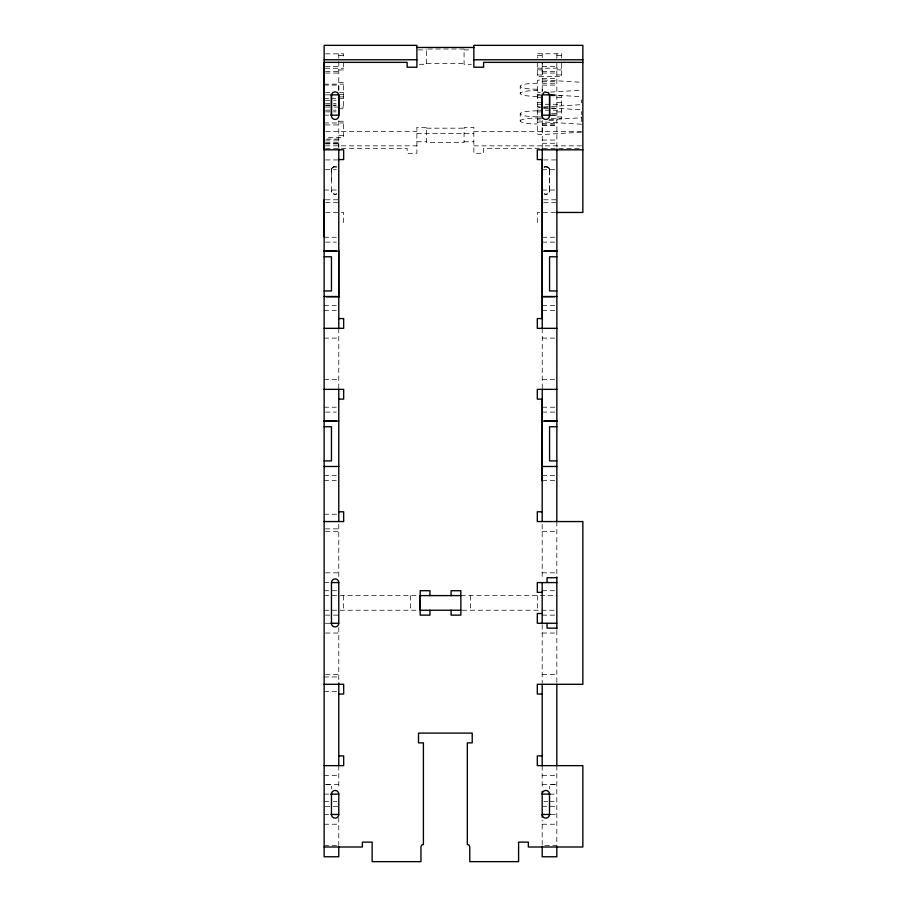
<?xml version="1.0" encoding="UTF-8"?>
<svg xmlns="http://www.w3.org/2000/svg" width="907" height="907" viewBox="0 0 907 907"><rect width="100%" height="100%" fill="white"/><g stroke="black" fill="none" stroke-linecap="round" stroke-linejoin="round"><path stroke-width="0.68" stroke-dasharray="4.54 3.4" d="M331.463 180.164L331.486 169.348M338.776 147.433L338.776 139.066L325.466 139.066M338.776 90.666L338.776 85.088L325.466 85.088M549.483 190.992L549.483 169.348M331.474 190.992L331.724 168.521L333.787 166.831L337.019 167.058M549.438 191.354L549.075 192.352M331.543 169.019L332.926 167.217M331.962 168.124L331.781 168.407A2.698 2.698 0 0 0 331.463 169.688M332.166 167.863L333.787 166.831L336.463 166.831L335.771 166.673M547.567 193.86L546.558 194.223M545.186 166.673L543.939 167.058L547.136 166.82L549.177 168.407A2.698 2.698 0 0 1 549.506 169.688L549.007 168.124M333.22 167.058L334.468 166.673M335.839 194.223L336.848 193.86A3.662 3.662 0 0 1 331.463 190.629M544.506 166.831L547.749 167.058M550.606 92.095L581.466 90.224M543.588 106.947L581.466 104.645L581.466 99.838M549.2 119.724L581.466 117.763M581.466 132.184L542.182 134.565A4.886 0.85 0 0 1 537.307 133.726L537.307 80.746A4.886 0.85 0 0 1 542.182 79.895L581.466 82.288M335.477 194.279L334.762 194.279M546.207 194.279L545.481 194.279M418.104 49.874L426.653 49.874M464.078 49.874L471.402 49.874M325.466 53.83L343.662 53.83L343.662 58.638M338.776 55.52L343.662 55.52M537.307 55.452L542.182 55.452L542.182 58.082L542.25 53.83M556.83 55.452L561.705 55.452M426.653 63.445L464.078 63.445M419.329 64.295L426.653 64.295L426.653 49.023L464.078 49.023L464.078 64.295L471.402 64.295M325.466 66.551L338.776 66.551M542.25 66.551L556.898 66.551M325.352 68.252L343.662 68.252M537.307 68.184L561.705 68.184M338.776 69.941L343.662 69.941L343.662 61.529M537.307 69.873L542.182 69.873M556.83 69.873L561.705 69.873M325.466 71.358L338.776 71.358M542.25 71.358L556.898 71.358M325.466 73.059L338.776 73.059M542.25 73.059L556.898 73.059M537.307 74.964L542.182 74.964L542.182 63.161M556.83 74.964L561.705 74.964M542.25 78.421L556.898 78.421M542.25 81.528L556.898 81.528M338.776 82.458L343.662 82.458L343.662 108.749L338.776 108.749M542.25 83.229L556.898 83.229M324.139 84.147L343.662 84.147M542.25 85.088L556.898 85.088M325.466 92.627L329.717 92.627M339.479 92.627L343.662 92.627M338.776 94.317L343.662 94.317M325.352 94.85L330.239 94.85M550.855 94.85L556.898 94.85M537.307 95.779L541.366 95.779M550.866 95.779L561.705 95.779L561.705 118.681L550.866 118.681M340 96.879L343.662 96.879M537.307 97.48L540.957 97.48M556.83 97.48L561.705 97.48M324.139 98.568L329.717 98.568M331.112 98.568L343.662 98.568M325.466 100.269L332.121 100.269M333.459 100.269L336.123 100.269M537.307 102.559L542.182 102.559M556.83 102.559L561.705 102.559M325.466 103.375L332.121 103.375M333.459 103.375L336.123 103.375M537.307 104.26L561.705 104.26M325.466 105.076L332.121 105.076M333.459 105.076L336.123 105.076M325.466 105.348L332.121 105.348M333.459 105.348L336.123 105.348M325.352 107.049L332.676 107.049M333.901 107.049L343.662 107.049M543.588 108.579L550.243 108.579M551.569 108.579L556.898 108.579M325.466 110.155L332.121 110.155M333.459 110.155L336.123 110.155M537.307 110.201L561.705 110.201M325.466 111.856L332.121 111.856M333.459 111.856L336.123 111.856M537.307 111.901L540.957 111.901M556.83 111.901L561.705 111.901M551.569 113.386L556.898 113.386M551.569 115.076L556.898 115.076M324.139 115.189L330.239 115.189M550.855 115.189L556.898 115.189M537.307 116.992L540.957 116.992M556.83 116.992L561.705 116.992M537.307 118.681L541.366 118.681M548.916 120.438L556.898 120.438M338.776 121.255L343.662 121.255L343.662 137.376L324.139 137.376M324.139 122.955L343.662 122.955M542.25 123.556L556.898 123.556M325.466 124.951L338.776 124.951M542.25 124.951L556.898 124.951M542.25 125.245L556.898 125.245M426.653 128.182L464.078 128.182M325.545 131.424L416.891 131.424M473.839 131.424L581.466 131.424M416.891 133.544L473.839 133.544M338.776 135.676L343.662 135.676M325.466 140.052L338.776 140.052M542.25 140.052L556.898 140.052M416.891 141.753L426.653 141.753M464.078 141.753L473.839 141.753M325.466 142.184L338.776 142.184M325.466 143.261L338.776 143.261M542.25 143.261L556.898 143.261M325.466 143.873L338.776 143.873M325.5 145.846L416.891 145.846M473.839 145.846L581.5 145.846M325.545 148.431L407.13 148.431L407.13 153.317L416.891 153.317L416.891 127.331L426.653 127.331L426.653 142.603L464.078 142.603L464.078 127.331L473.839 127.331L473.839 153.317L483.601 153.317L483.601 148.431L581.466 148.431M325.466 159.927L338.776 159.927M543.588 159.927L556.898 159.927M325.352 169.688L336.338 169.688M542.25 169.688L555.696 169.688M324.139 190.028L336.338 190.028M542.25 190.028L556.898 190.028M325.466 199.789L338.776 199.789M543.588 199.789L556.898 199.789M325.466 202.692L338.776 202.692M543.588 202.692L556.898 202.692M325.466 212.453L343.662 212.453L343.662 222.215L340 222.215M555.572 212.453L537.307 212.453L537.307 222.215L540.957 222.215M324.139 237.249L336.338 237.249M542.25 237.249L556.898 237.249M325.488 242.124L336.338 242.124M542.25 242.124L555.549 242.124M324.139 305.591L336.338 305.591M542.25 305.591L555.549 305.591M324.139 310.466L336.338 310.466M542.25 310.466L556.898 310.466M324.139 338.096L338.776 338.096M542.25 338.096L556.898 338.096M324.139 379.591L338.776 379.591M542.25 379.591L556.898 379.591M324.139 407.209L336.338 407.209M542.25 407.209L556.898 407.209M325.488 412.095L336.338 412.095M542.25 412.095L555.549 412.095M324.139 475.551L336.338 475.551M542.25 475.551L555.549 475.551M324.139 480.438L336.338 480.438M542.25 480.438L556.898 480.438M324.139 514.235L338.776 514.235M325.352 528.883L338.776 528.883M325.466 531.321L338.776 531.321M542.182 531.321L556.83 531.321M325.466 572.816L338.776 572.816M542.182 572.816L556.83 572.816M324.139 582.577L330.239 582.577M324.139 590.718L338.776 590.718M542.182 590.718L556.83 590.718M324.139 595.604L420.145 595.604M460.824 595.604L556.83 595.604M324.139 610.241L418.751 610.241M462.219 610.241L556.83 610.241M325.466 615.127L332.121 615.127M333.459 615.127L338.776 615.127M542.182 615.127L555.492 615.127M325.352 623.268L330.239 623.268M325.466 633.029L338.776 633.029M542.182 633.029L556.83 633.029M325.466 674.525L338.776 674.525M542.182 674.525L556.83 674.525M324.139 676.962L338.776 676.962M324.139 691.61L338.776 691.61M324.139 775.406L338.776 775.406M542.182 775.406L556.83 775.406M338.776 784.362L324.139 784.362L331.463 784.419L331.463 788.875M542.182 784.362L556.83 784.362L549.506 784.419L549.506 788.875M324.139 794.124L331.463 794.124M549.506 794.124L556.83 794.124M324.139 801.448L330.239 801.448M333.288 801.448L336.95 801.448M544.019 801.448L547.681 801.448M549.506 801.448L556.83 801.448M325.352 806.323L338.776 806.323M542.182 806.323L556.83 806.323M324.139 814.463L330.239 814.463M550.73 814.463L556.83 814.463M324.139 824.225L338.776 824.225M542.182 824.225L556.83 824.225M324.139 845.607L338.776 845.607M550.606 94.827L581.466 96.709M543.588 107.514L581.466 109.815L581.466 114.622M581.466 124.236L542.182 121.855A4.886 0.85 0 0 0 537.307 122.706M546.502 166.673L548.803 167.863M545.13 194.223L544.121 193.86A3.662 3.662 0 0 0 549.506 190.629M334.4 194.223L333.391 193.86M548.032 167.217L549.427 169.019M331.894 192.352L331.531 191.354M581.466 117.026L581.466 121.833M561.705 58.082L561.705 53.762L537.307 53.762L537.307 58.082M561.705 62.934L561.705 76.664L537.307 76.664L537.307 62.934M556.898 53.83L556.83 60.542M556.83 63.161L556.898 147.433M556.83 521.559L556.83 575.605M556.83 630.24L556.83 684.286M556.83 765.644L556.83 845.607L542.182 845.607L542.182 820.041M549.653 169.688L549.653 190.028M542.25 62.3L542.25 93.455M542.25 120.438L542.25 149.814M542.25 328.334L542.25 389.352M542.182 89.51L542.182 91.913M542.182 127.354L542.182 132.161M542.182 524.348L542.182 579.788M542.182 624.662L542.182 682.892M542.182 765.644L542.182 788.546M537.307 595.604L537.307 610.241M537.307 83.285A17.086 2.97 0 0 0 520.221 86.256L520.221 93.466M537.307 110.824A17.086 2.959 0 0 0 520.221 113.794L520.221 121.005A17.086 2.97 0 0 0 537.307 123.964M470.586 595.604L470.586 610.241M410.383 595.604L410.383 610.241M343.662 595.604L343.662 610.241M338.776 53.83L338.776 58.218M338.776 61.529L338.776 91.017M338.776 120.767L338.776 147.025M338.776 328.334L338.776 389.352M338.776 524.257L338.776 576.999M338.776 627.451L338.776 681.588M338.776 765.644L338.776 789.237M338.776 817.547L338.776 847.002M540.379 92.548A4.886 0.85 0 0 1 537.307 91.766M540.379 106.969A4.886 0.85 0 0 1 537.307 106.187M537.307 96.425A17.086 2.97 0 0 1 520.221 93.466A17.086 2.97 0 0 1 537.307 90.496M537.307 89.226A17.086 2.97 0 0 1 520.221 86.256M537.307 95.167A4.886 0.85 0 0 1 540.391 94.373M540.391 120.087A4.886 0.85 0 0 1 537.307 119.293M520.21 120.994A17.086 2.97 0 0 1 537.307 118.035M537.307 116.754A17.086 2.959 0 0 1 520.221 113.794M537.307 108.284A4.886 0.85 0 0 1 540.391 107.491"/><path stroke-width="1.36" d="M324.139 236.795L324.139 62.356L407.13 62.356L407.13 67.231L416.891 67.231L416.891 45.35L324.139 45.35L324.139 149.814L343.662 149.814L343.662 159.575L338.776 159.575M331.463 94.85L331.463 115.79A3.662 3.662 0 0 0 335.125 119.452A3.662 3.662 0 0 0 338.776 115.79L338.776 94.85L337.687 92.65L335.125 91.788L332.552 92.65L331.463 94.85L331.463 115.189M338.776 297.417L338.776 250.899M338.776 148.816L338.776 328.334M416.891 47.47L473.839 47.47M324.139 59.771L416.891 59.771M473.839 59.771L582.861 59.771M582.861 62.356L483.601 62.356L483.601 67.231L473.839 67.231L473.839 45.35L582.861 45.35L582.861 212.453L556.626 212.453M330.794 94.85L338.776 94.85L338.776 115.189L330.794 115.189M550.243 94.85L542.25 94.85L542.182 115.79A3.662 3.662 0 0 0 545.844 119.452A3.662 3.662 0 0 0 549.506 115.79L549.506 94.85L548.418 92.65L544.506 91.992L542.182 94.85L542.25 117.978M542.25 115.189L550.243 115.189M582.861 149.814L537.307 149.814L537.307 159.575L542.182 159.575L542.182 318.572L537.307 318.572L537.307 328.334L556.898 328.334M324.139 250.99L336.338 250.99M544.699 250.99L556.898 250.99M324.139 251.194L338.776 251.194M542.25 251.194L556.898 251.194M324.139 256.772L331.463 256.772L331.463 290.943L324.139 290.943M556.898 256.772L549.574 256.772L549.574 290.943L556.898 290.943M324.139 296.521L338.776 296.521M542.25 296.521L556.898 296.521M326.577 296.725L338.776 296.725M542.25 296.725L554.46 296.725M338.776 318.572L343.662 318.572L343.662 328.334L324.139 328.334M324.139 389.352L343.662 389.352L343.662 399.114L338.776 399.114M556.898 389.352L537.307 389.352L537.307 399.114L542.182 399.114L542.182 521.559M324.139 420.961L336.338 420.961M544.699 420.961L556.898 420.961M324.139 421.165L338.776 421.165M542.25 421.165L556.898 421.165M324.139 426.743L331.463 426.743L331.463 460.915L324.139 460.915M556.898 426.743L549.574 426.743L549.574 460.915L556.898 460.915M324.139 466.481L338.776 466.481M542.25 466.481L556.898 466.481M542.182 480.88L542.25 389.352M338.776 511.797L343.662 511.797L343.662 521.559L324.139 521.559M542.182 511.797L537.307 511.797L537.307 521.559L582.861 521.559L582.861 684.286L537.307 684.286L537.307 694.048L542.182 694.048M556.83 577.702L547.068 577.702L547.068 582.577M331.463 582.577L338.776 582.577L338.776 623.268A3.662 3.662 0 0 1 335.125 626.93A3.662 3.662 0 0 1 331.463 623.268L331.463 582.577A3.662 3.662 0 0 1 335.125 578.927A3.662 3.662 0 0 1 338.776 582.577M556.83 582.577L537.307 582.577L537.307 592.35L542.182 592.35M460.824 595.604L420.145 595.604L420.145 610.241L460.824 610.241M542.182 613.495L537.307 613.495L537.307 623.268L556.83 623.268M330.794 623.268L338.776 623.268M556.83 628.143L547.068 628.143L547.068 623.268M324.139 684.286L343.662 684.286L343.662 694.048L338.776 694.048M338.776 755.882L343.662 755.882L343.662 765.644L324.139 765.644M542.182 755.882L537.307 755.882L537.307 765.644L582.861 765.644L582.861 847.002L528.35 847.002L528.35 842.127L518.589 842.127L518.589 861.65L469.769 861.65L469.769 847.002A2.438 2.438 0 0 0 467.332 844.564L467.332 742.867L472.218 742.867L472.218 733.105L418.512 733.105L418.512 742.867L423.399 742.867L423.399 844.564A2.438 2.438 0 0 0 420.961 847.002L420.95 861.65L372.142 861.65L372.142 842.127L362.381 842.127L362.381 847.002L324.139 847.002M330.647 794.124L338.776 794.124L338.776 814.463A3.662 3.662 0 0 1 335.125 818.125A3.662 3.662 0 0 1 331.463 814.463L331.463 794.124A3.662 3.662 0 0 1 335.125 790.462A3.662 3.662 0 0 1 338.776 794.124M550.322 794.124L542.182 794.124A3.662 3.662 0 0 1 545.844 790.462A3.662 3.662 0 0 1 549.506 794.124L549.506 814.463A3.662 3.662 0 0 1 545.844 818.125A3.662 3.662 0 0 1 542.182 814.463L550.322 814.463M330.919 814.463L338.776 814.463M556.898 148.816L556.83 521.559M556.83 576.999L556.83 628.846M556.83 684.286L556.83 765.644M556.83 846.65L556.83 856.764L542.182 856.764L542.182 846.65M549.653 94.85L549.653 115.189M542.25 148.816L542.25 328.334M542.182 582.577L542.182 623.268M542.182 684.286L542.182 765.644M542.182 791.335L542.182 817.252M451.096 595.604L451.096 590.718L460.858 590.718L460.858 615.127L451.096 615.127L451.096 610.241M429.941 595.604L429.941 590.718L420.179 590.718L420.179 615.127L429.941 615.127L429.941 610.241M338.776 389.352L338.776 521.559M338.776 682.948L338.776 765.644M338.776 846.65L338.776 856.764L324.139 856.764L324.139 199.789"/></g></svg>
